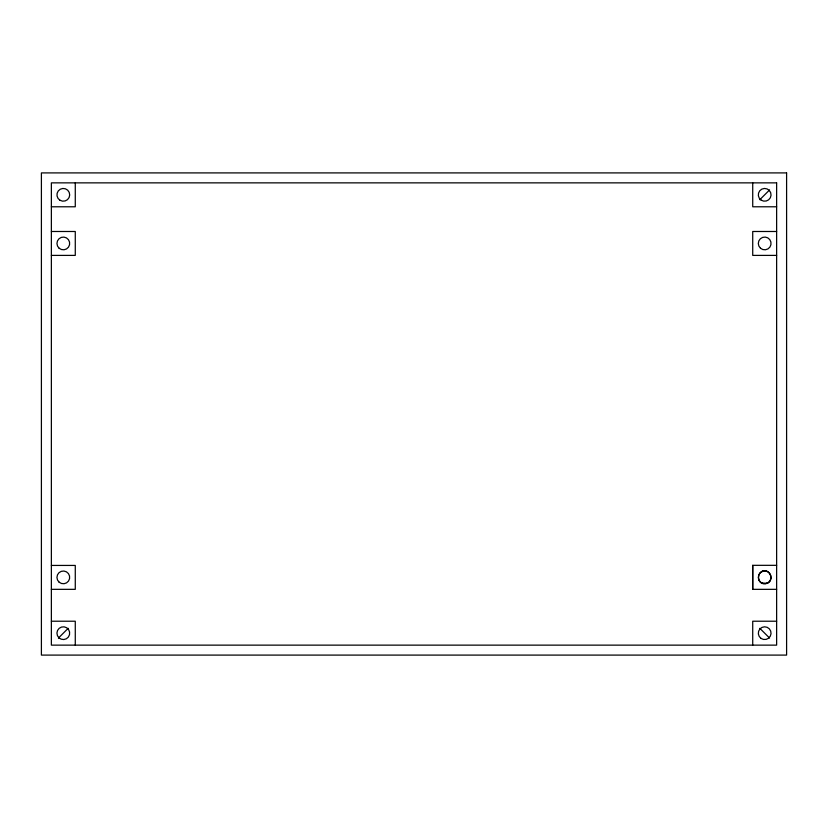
<?xml version="1.0" encoding="UTF-8"?>
<svg xmlns="http://www.w3.org/2000/svg" width="828" height="828" viewBox="0 0 828 828"><rect width="100%" height="100%" fill="white"/><g stroke="black" fill="none" stroke-linecap="round" stroke-linejoin="round"><path stroke-width="1.24" d="M776.633 589.339L752.714 589.35L752.724 565.327L776.633 565.327M58.446 638.046L68.186 628.307M759.814 199.693L769.554 189.954M762.019 571.589C770.671 567.242 775.091 582.933 765.362 583.668C755.188 585.013 756.968 567.594 766.894 571.403M766.976 583.285L762.102 583.16M51.367 206.783L75.276 206.783L75.276 182.864M776.633 206.783L752.724 206.783L752.724 182.864M51.367 231.488L75.276 231.488L75.276 255.397L51.367 255.397M776.633 231.488L752.724 231.488L752.724 255.397L776.633 255.397M51.367 565.431L75.276 565.431L75.276 589.339L51.367 589.339M51.367 621.217L75.276 621.217L75.276 645.136M776.633 621.217L752.724 621.217L752.724 645.136M759.814 628.307L769.554 638.046M752.714 565.338L752.714 589.35M786.6 172.907L41.4 172.907L41.4 655.093L786.6 655.093L786.6 172.907M776.633 182.864L51.367 182.864L51.367 645.136L776.633 645.136L776.633 182.864M760.497 248.245A6.376 6.376 0 0 0 770.94 244.664A6.376 6.376 0 0 0 762.609 237.408A6.376 6.376 0 0 0 760.497 248.245M59.098 248.214A6.376 6.376 0 0 0 69.562 244.715A6.376 6.376 0 0 0 61.293 237.398A6.376 6.376 0 0 0 59.098 248.214M59.098 582.167A6.376 6.376 0 0 0 69.562 578.648A6.376 6.376 0 0 0 61.282 571.341A6.376 6.376 0 0 0 59.098 582.167M760.684 582.291A6.376 6.376 0 0 0 770.982 578.317A6.376 6.376 0 0 0 762.391 571.382A6.376 6.376 0 0 0 760.684 582.291M58.943 637.819A6.376 6.376 0 0 0 69.521 634.641A6.376 6.376 0 0 0 61.489 627.065A6.376 6.376 0 0 0 58.943 637.819M59.999 200.272A6.376 6.376 0 0 0 69.697 194.973A6.376 6.376 0 0 0 60.258 189.229A6.376 6.376 0 0 0 59.999 200.272M761.015 638.388A6.376 6.376 0 0 0 771.034 633.741A6.376 6.376 0 0 0 761.998 627.396A6.376 6.376 0 0 0 761.015 638.388M761.16 200.138A6.376 6.376 0 0 0 771.044 195.222A6.376 6.376 0 0 0 761.843 189.115A6.376 6.376 0 0 0 761.16 200.138"/></g></svg>
